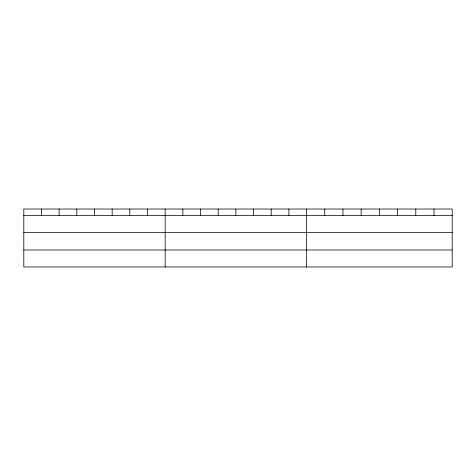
<?xml version="1.0" encoding="UTF-8"?>
<svg xmlns="http://www.w3.org/2000/svg" width="476" height="476" viewBox="0 0 476 476"><rect width="100%" height="100%" fill="white"/><g stroke="black" fill="none" stroke-linecap="round" stroke-linejoin="round"><path stroke-width="0.71" d="M452.2 232.466L452.2 209.023L23.8 209.023L23.8 266.976L452.2 266.976L452.2 232.466L23.8 232.466M23.8 215.473L452.2 215.473M23.8 249.977L452.2 249.977M433.993 209.023L433.993 215.473M415.786 209.023L415.786 215.473M397.579 209.023L397.579 215.473M379.372 209.023L379.372 215.473M361.165 209.023L361.165 215.473M342.958 209.023L342.958 215.473M324.751 209.023L324.751 215.473M306.544 209.023L306.544 266.976M288.873 209.023L288.873 215.473M271.201 209.023L271.201 215.473M253.53 209.023L253.53 215.473M235.858 209.023L235.858 215.473M218.186 209.023L218.186 215.473M200.515 209.023L200.515 215.473M182.844 209.023L182.844 215.473M165.172 209.023L165.172 266.976M147.5 209.023L147.5 215.473M129.829 209.023L129.829 215.473M112.157 209.023L112.157 215.473M94.486 209.023L94.486 215.473M76.814 209.023L76.814 215.473M59.143 209.023L59.143 215.473M41.471 209.023L41.471 215.473"/></g></svg>
